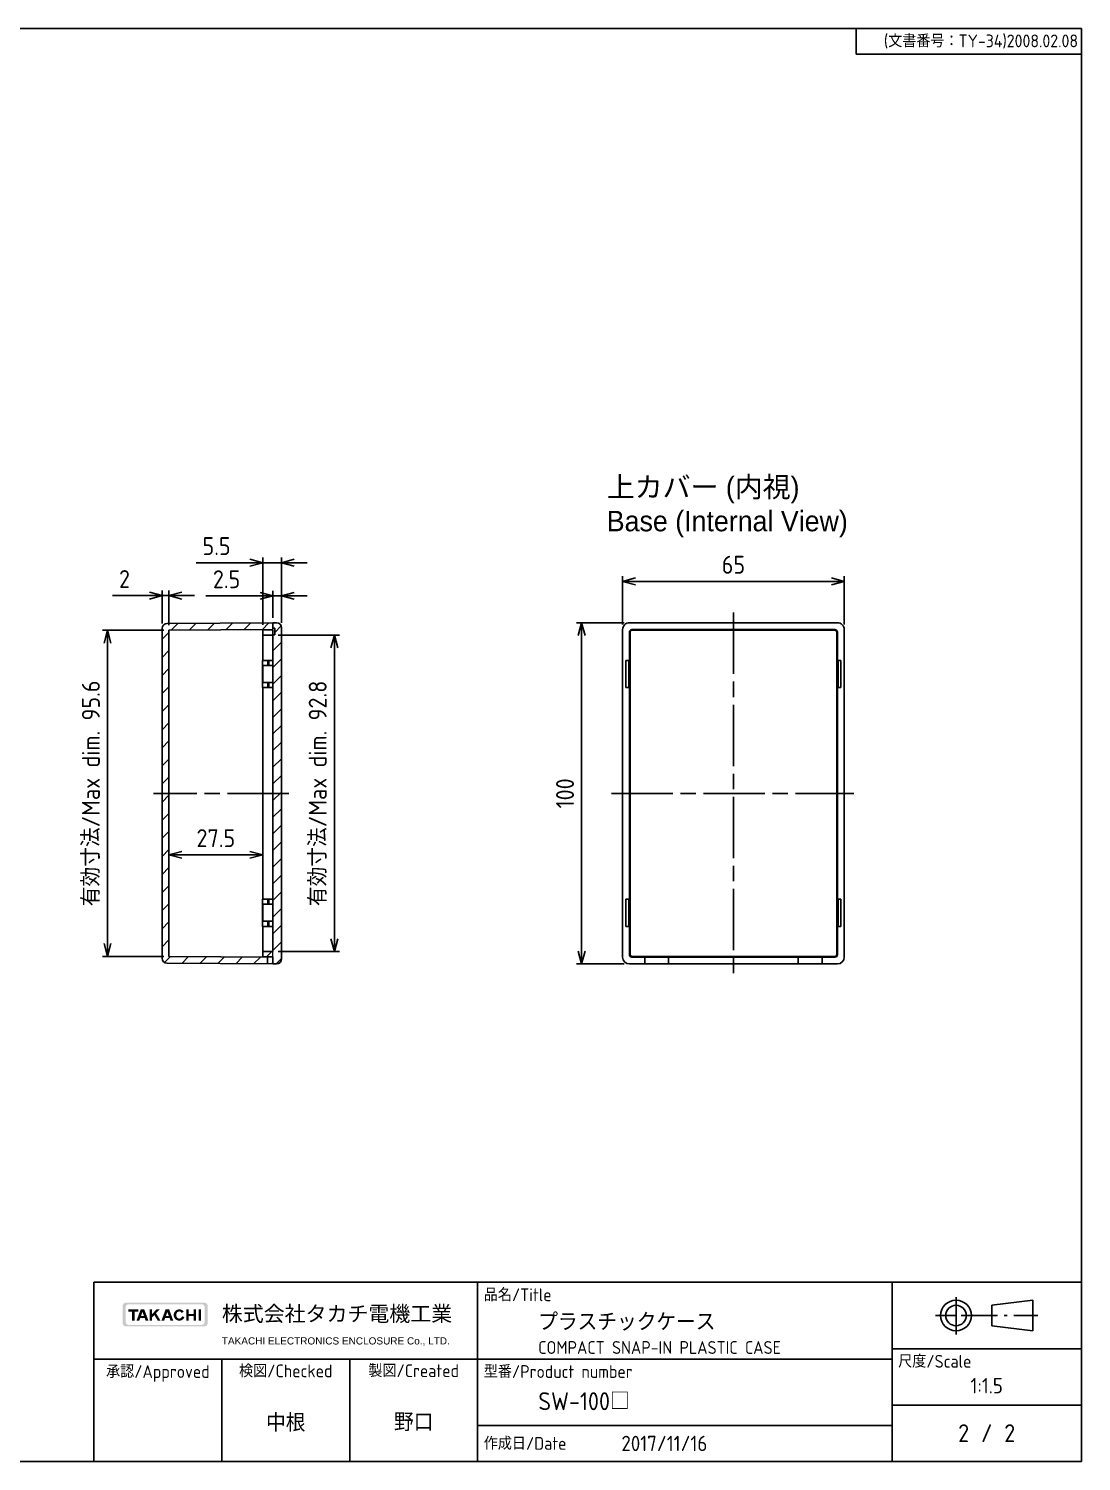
# Model space of a CAD drawing. Header units: millimetres. Extents: x 0 to 1248, y 0 to 420.
# Drawn here: x 939 to 1247.7, y 0 to 420 of the extents above; entities that cross this region are included whole.
import ezdxf
from ezdxf.enums import TextEntityAlignment as Align

# ---------------------------------------------------------------- set-up
doc = ezdxf.new("R2010")
doc.units = ezdxf.units.MM
doc.header["$LTSCALE"] = 1.5
for name, pattern in [('AM_ISO02W050x2', [3.75, 3, -0.75]), ('AM_ISO08W050', [18, 12, -1.5, 3, -1.5]), ('gen7a', [6.875, 4.75, -0.875, 0.375, -0.875])]:
    doc.linetypes.add(name, pattern=pattern)
doc.layers.add('7A', color=4, linetype='gen7a')
doc.layers.add('RAHM2', color=1, linetype='Continuous')
for name, color, linetype, lineweight in [('AM_5', 3, 'Continuous', 25), ('AM_7', 4, 'AM_ISO08W050', 25), ('AM_8', 1, 'Continuous', 25), ('上ｶﾊﾞｰ', 7, 'Continuous', 25), ('上ｶﾊﾞｰ0', 7, 'AM_ISO02W050x2', 13), ('下蓋', 2, 'Continuous', 25)]:
    doc.layers.add(name, color=color, linetype=linetype, lineweight=lineweight)
doc.styles.get("Standard").update_dxf_attribs({"font": 'ISOCP.SHX', "bigfont": 'EXTFONT.SHX'})
doc.styles.add('takachi1', font='', dxfattribs={"height": 2.5})
doc.styles.get('takachi1').set_extended_font_data('MS PGothic')
doc.dimstyles.new('AM_ISO$0', dxfattribs={"dimtxt": 3.5, "dimasz": 2.5, "dimexe": 1, "dimexo": 1, "dimgap": 1.5, "dimtad": 1, "dimdsep": 46, "dimtxsty": 'Standard', "dimblk": 'OPEN30', "dimcen": 0, "dimclrd": 3, "dimclre": 3, "dimclrt": 2, "dimadec": 0, "dimazin": 2, "dimtp": 0.1, "dimtm": 0.1, "dimtfac": 0.71, "dimtmove": 0, "dimatfit": 3, "dimldrblk": 'OPEN30', "dimfxl": 0, "dimlwd": -1, "dimlwe": -1, "dimarcsym": 0})

# ---------------------------------------------------------------- blocks, each defined once
blk = doc.blocks.new('TK-A3')
for p, q in [((359, 280), (359, 275)), ((359, 275), (403, 275))]:
    blk.add_line(p, q)
blk.add_lwpolyline([(0, 0), (403, 0), (403, 280), (0, 280.0000000000001)], close=True)
at = {"insert": (402.3592953827349, 276.108542987227), "char_height": 2.5, "width": 43.07840397728299, "attachment_point": 9}
blk.add_mtext('(文書番号：TY-34)2008.02.08', dxfattribs=at)
blk = doc.blocks.new('A$C0FAF06CF')
at = {"layer": 'AM_8'}
h = blk.add_hatch(color=1, dxfattribs=at)
edge = h.paths.add_edge_path()
edge.add_line((-8.013599999999968, -2.411500000000411), (8.013600000000068, -2.411500000000414))
edge.add_arc((8.013600000000054, -1.773380000000513), 0.6381199999999012, 270, 360)
edge.add_line((8.651719999999955, -1.773380000000513), (8.651719999999969, 1.773379999999486))
edge.add_arc((8.013600000000025, 1.773379999999429), 0.638119999999958, 5.103880138248065e-12, 90.0000000000013)
edge.add_line((8.013599999999997, 2.411499999999391), (-8.013599999999997, 2.411499999999387))
edge.add_arc((-8.013600000000025, 1.773379999999436), 0.638119999999951, 89.99999999999682, 179.9999999999955)
edge.add_line((-8.651719999999983, 1.773379999999486), (-8.651719999999983, -1.773380000000506))
edge.add_arc((-8.013600000000025, -1.773380000000458), 0.638119999999951, 180.0000000000043, 270.0000000000045)
edge = h.paths.add_edge_path(flags=16)
edge.add_line((-7.471939999999961, 2.092439999999486), (7.471940000000018, 2.092439999999479))
edge.add_arc((7.471940000000046, 1.550779999999479), 0.5416600000000003, 7.958078640513122e-13, 90.00000000000148, ccw=False)
edge.add_line((8.013600000000025, 1.550779999999486), (8.013600000000025, -1.550780000000506))
edge.add_arc((7.471940000000018, -1.550780000000502), 0.5416600000000074, 270, 359.99999999999966, ccw=False)
edge.add_line((7.471940000000018, -2.092440000000506), (-7.471939999999961, -2.092440000000513))
edge.add_arc((-7.471939999999961, -1.550780000000506), 0.5416600000000074, 180, 270, ccw=False)
edge.add_line((-8.013599999999968, -1.550780000000506), (-8.013599999999968, 1.550779999999486))
edge.add_arc((-7.471939999999961, 1.550779999999486), 0.5416600000000003, 90, 180, ccw=False)
for points in [[(-5.453699999999969, 0.5935999999994923), (-5.453699999999969, 1.038799999999492), (-7.531299999999987, 1.038799999999492), (-7.531299999999987, 0.5935999999994923), (-6.759619999999984, 0.5935999999994923), (-6.759619999999984, -1.224300000000516), (-6.225379999999973, -1.224300000000516), (-6.225379999999973, 0.5935999999994923)], [(-3.146079999999984, 1.038799999999492), (-3.146079999999984, -1.224300000000516), (-2.671199999999942, -1.224300000000516), (-2.671199999999942, -0.6184186206901412), (-2.193432261217481, -0.1027759420753025), (-1.520149446800417, -1.224300000000516), (-0.9571799999999939, -1.224300000000516), (-1.851807874889658, 0.2659306476478651), (-1.135707252964409, 1.038799999999492), (-1.788279380580377, 1.038799999999492), (-2.671199999999942, 0.08588602895155795), (-2.671199999999942, 1.038799999999492)], [(4.304715008555604, 1.038799999999492), (4.304715008555604, -1.224300000000516), (4.775885008555576, -1.224300000000516), (4.775885008555576, -0.3153500000005121), (5.829525008555606, -0.3153500000005121), (5.829525008555606, -1.224300000000516), (6.300695008555579, -1.224300000000516), (6.300695008555579, 1.038799999999492), (5.829525008555606, 1.038799999999492), (5.829525008555606, 0.1298499999994878), (4.775885008555576, 0.1298499999994878), (4.775885008555576, 1.038799999999492)], [(7.28013500855559, -1.224300000000516), (7.28013500855559, 1.038799999999492), (6.805255008555605, 1.038799999999492), (6.805255008555605, -1.224300000000516)]]:
    blk.add_hatch(color=1, dxfattribs=at).paths.add_polyline_path(points)
h = blk.add_hatch(color=1, dxfattribs=at)
h.paths.add_polyline_path([(-5.264049114754044, -1.224300000000516), (-5.084217508196673, -0.7345800000005109), (-4.161102491803263, -0.7345800000005109), (-3.981270885245877, -1.224300000000516), (-3.420619999999971, -1.224300000000516), (-4.251659999999958, 1.038799999999492), (-4.993659999999977, 1.038799999999492), (-5.82469999999995, -1.224300000000516)])
h.paths.add_polyline_path([(-4.332759934426207, -0.2671200000005083), (-4.912560065573729, -0.2671200000005083), (-4.622659999999968, 0.5223399999994971)], flags=16)
h = blk.add_hatch(color=1, dxfattribs=at)
h.paths.add_polyline_path([(-0.1961891147540484, -1.224300000000516), (-0.01635750819667692, -0.7345800000005109), (0.9067575081967476, -0.7345800000005109), (1.086589114754119, -1.224300000000516), (1.647240000000011, -1.224300000000516), (0.8162000000000376, 1.038799999999492), (0.07420000000001892, 1.038799999999492), (-0.7568399999999542, -1.224300000000516)])
h.paths.add_polyline_path([(0.7351000655737892, -0.2671200000005083), (0.1552999344262673, -0.2671200000005083), (0.4452000000000282, 0.5223399999994971)], flags=16)
h = blk.add_hatch(color=1, dxfattribs=at)
edge = h.paths.add_edge_path()
edge.add_ellipse((2.878960000000006, -0.09275000000052636), major_axis=(0, 0.7271600000000495), ratio=0.8673469387754512, start_angle=304.6510247185947, end_angle=609.4109213221484)
edge.add_line((3.469375036740871, -0.3484654247793539), (3.941135008555591, -0.5527900000005097))
edge.add_arc((2.878960000000006, -0.09275000000051214), 1.157520000000027, 38.550540790803325, 336.58201840165333, ccw=False)
edge.add_line((3.784208621486187, 0.6286219454599618), (3.397792961318373, 0.3206961337928842))
blk = doc.blocks.new('TK-仕様書(和英併記)NEW')
for p, q in [((0, 35), (-193, 35)), ((-193, 35), (-193, 0)), ((-118, 35), (-118, 0)), ((-37, 35), (-37, 0)), ((0, 35), (0, 0)), ((-17.5, 30.5), (-9.5, 31.5)), ((-9.5, 31.5), (-9.5, 25.5)), ((-17.5, 26.5), (-17.5, 30.5)), ((-9.5, 25.5), (-17.5, 26.5)), ((-193, 19.99999999999994), (-37, 19.99999999999994)), ((-168.0000000000001, 19.99999999999994), (-168, 0)), ((-143.0000000000001, 19.99999999999994), (-143, 0)), ((-37, 22), (0, 22)), ((-37, 11), (0, 11)), ((-37.00000000000011, 7), (-118, 7)), ((0, 0), (-193, 0))]:
    blk.add_line(p, q)
for radius in [3, 2]:
    blk.add_circle((-24.5, 28.5), radius)
at = {"layer": '7A'}
for p, q in [((-24.5, 28.5), (-24.5, 32.07478664473149)), ((-24.5, 28.5), (-28.5, 28.5)), ((-24.5, 28.5), (-24.5, 24.78991724228479)), ((-23.5, 28.5), (-8.5, 28.5))]:
    blk.add_line(p, q, dxfattribs=at)
at = {"xscale": 0.96, "yscale": 0.96, "zscale": 0.96}
blk.add_blockref('A$C0FAF06CF', (-179.073778946163, 28.68781725888325), dxfattribs=at)
at = {"attachment_point": 4}
for s, insert, char_height, width in [('{\\fMS Gothic|b0|i0|c128|p49;株式会社タカチ電機工業}', (-167.9945135240808, 28.68781725888325), 3, 42.88159814155517), ('{\\fArial|b0|i0|c128|p34;TAKACHI ELECTRONICS ENCLOSURE Co., LTD.}', (-167.9945135240808, 23.41115279672572), 1.4, 44.44830780058135)]:
    blk.add_mtext(s, dxfattribs=dict(at, insert=insert, char_height=char_height, width=width))
for tag, height, p in [('品名', 3.5, (-106.1561493930892, 27.24999999999994)), ('TITLE', 2.5, (-106.1561493930892, 22.24999999999994)), ('型番', 3.5, (-106.139168248561, 11.75))]:
    blk.add_attdef(tag, text='', height=height).set_placement(p, align=Align.MIDDLE_LEFT)
for tag, height, p in [('GEN-TITLE-SCA', 3, (-18.5, 14.79266317345349)), ('承認', 3.5, (-180.7195176573869, 7.729076668239944)), ('検図', 3.5, (-155.5000000000001, 7.729076668239941)), ('製図', 3.5, (-130.5000000000001, 7.729076668239941)), ('ページNO.', 3.5, (-23, 5.5)), ('総ページ数', 3.5, (-14, 5.5)), ('GEN-TITLE-DAT', 3, (-81.5, 3.5))]:
    blk.add_attdef(tag, text='', height=height).set_placement(p, align=Align.MIDDLE)
at = {"layer": 'RAHM2', "char_height": 2.5}
for s, insert, width, attachment_point in [('品名/Title', (-116.8002551371314, 33.80103540727967), 90, 1), ('尺度/Scale', (-35.80025513713144, 20.80103540727967), 20, 1), ('承認/Approved', (-180.5000000000001, 18.8010354072796), 22.21535073038012, 2), ('検図/Checked', (-155.5, 18.92584712714763), 19.8526851587086, 2), ('製図/Created', (-130.5, 18.95800561859733), 19.44564691649168, 2), ('型番/Product number', (-116.8002551371314, 18.80103540727961), 90, 1), ('作成日/Date', (-116.8002551371314, 3.5), 17.84866863742184, 4)]:
    blk.add_mtext(s, dxfattribs=dict(at, insert=insert, width=width, attachment_point=attachment_point))
at = {"layer": 'RAHM2', "color": 0, "insert": (-18.5, 5.5), "char_height": 3.5, "width": 4.469919821818735, "attachment_point": 5}
blk.add_mtext('/', dxfattribs=at)
blk = doc.blocks.new('_Open30')
at = {"color": 0, "linetype": 'ByBlock', "lineweight": -2}
for p, q in [((-1, 0.26794919), (0, 0)), ((0, 0), (-1, -0.26794919)), ((0, 0), (-1, 0))]:
    blk.add_line(p, q, dxfattribs=at)
blk = doc.blocks.new('*D79')
at = {"layer": 'AM_5', "color": 3, "transparency": 16777216}
for p, q in [((1113.14926227305, 245.3194594687383), (1113.14926227305, 259.4661331275456)), ((1116.89926227305, 257.9661331275456), (1174.399262273051, 257.9661331275456)), ((1178.149262273051, 245.3194594687383), (1178.149262273051, 259.4661331275456))]:
    blk.add_line(p, q, dxfattribs=at)
at = {"layer": 'Defpoints', "color": 0, "transparency": 16777216}
for p in [(1178.149262273051, 257.9661331275456), (1113.14926227305, 243.8194594687383), (1178.149262273051, 243.8194594687383)]:
    blk.add_point(p, dxfattribs=at)
at = {"layer": 'AM_5', "color": 3, "transparency": 16777216, "xscale": 3.75, "yscale": 3.75, "zscale": 3.75, "rotation": 180}
blk.add_blockref('_Open30', (1113.14926227305, 257.9661331275456), dxfattribs=at)
at = {"layer": 'AM_5', "color": 3, "transparency": 16777216, "xscale": 3.75, "yscale": 3.75, "zscale": 3.75}
blk.add_blockref('_Open30', (1178.149262273051, 257.9661331275456), dxfattribs=at)
at = {"layer": 'AM_5', "color": 2, "transparency": 16777216, "insert": (1145.64926227305, 262.8411331275456), "char_height": 5.25, "attachment_point": 5}
blk.add_mtext('65', dxfattribs=at)
blk = doc.blocks.new('*D80')
at = {"layer": 'AM_5', "color": 3, "transparency": 16777216}
for p, q in [((1113.649262273051, 245.8194594687384), (1099.650235970892, 245.8194594687384)), ((1101.150235970892, 242.0694594687384), (1101.150235970892, 149.5694594687379)), ((1113.649262273051, 145.8194594687379), (1099.650235970892, 145.8194594687379))]:
    blk.add_line(p, q, dxfattribs=at)
at = {"layer": 'Defpoints', "color": 0, "transparency": 16777216}
for p in [(1115.149262273051, 245.8194594687384), (1101.150235970892, 145.8194594687379), (1115.149262273051, 145.8194594687379)]:
    blk.add_point(p, dxfattribs=at)
at = {"layer": 'AM_5', "color": 3, "transparency": 16777216, "xscale": 3.75, "yscale": 3.75, "zscale": 3.75}
for p, rotation in [((1101.150235970892, 245.8194594687384), 90), ((1101.150235970892, 145.8194594687379), 270)]:
    blk.add_blockref('_Open30', p, dxfattribs=dict(at, rotation=rotation))
at = {"layer": 'AM_5', "color": 2, "transparency": 16777216, "insert": (1096.275235970892, 195.8194594687377), "char_height": 5.25, "attachment_point": 5, "rotation": 90}
blk.add_mtext('100', dxfattribs=at)
blk = doc.blocks.new('*D81')
at = {"layer": 'AM_5', "color": 3, "transparency": 16777216}
for p, q in [((1006.90424523251, 253.7214901962528), (990.95346618313, 253.7214901962528)), ((1010.65424523251, 247.3194594687381), (1010.65424523251, 255.2214901962528)), ((1013.154245232454, 253.7214901962528), (1010.65424523251, 253.7214901962528)), ((1013.154245232454, 245.8194594687381), (1013.154245232454, 255.2214901962528)), ((1016.904245232454, 253.7214901962528), (1020.654245232454, 253.7214901962528))]:
    blk.add_line(p, q, dxfattribs=at)
at = {"layer": 'Defpoints', "color": 0, "transparency": 16777216}
for p in [(1010.65424523251, 253.7214901962528), (1010.65424523251, 245.8194594687381), (1013.154245232454, 244.3194594687381)]:
    blk.add_point(p, dxfattribs=at)
at = {"layer": 'AM_5', "color": 3, "transparency": 16777216, "xscale": 3.75, "yscale": 3.75, "zscale": 3.75}
blk.add_blockref('_Open30', (1010.65424523251, 253.7214901962528), dxfattribs=at)
at = {"layer": 'AM_5', "color": 3, "transparency": 16777216, "xscale": 3.75, "yscale": 3.75, "zscale": 3.75, "rotation": 180}
blk.add_blockref('_Open30', (1013.154245232454, 253.7214901962528), dxfattribs=at)
at = {"layer": 'AM_5', "color": 2, "transparency": 16777216, "insert": (997.0538557078199, 258.5970069285363), "char_height": 5.25, "attachment_point": 5}
blk.add_mtext('2.5', dxfattribs=at)
blk = doc.blocks.new('*D82')
at = {"layer": 'AM_5', "color": 3, "transparency": 16777216}
for p, q in [((1007.654245232454, 245.2194594687382), (1007.654245232454, 264.9313627118976)), ((1013.154245232454, 245.8194594687381), (1013.154245232454, 264.9313627118976)), ((1003.904245232454, 263.4313627118976), (988.0867831122082, 263.4313627118976)), ((1013.154245232454, 263.4313627118976), (1007.654245232454, 263.4313627118976)), ((1016.904245232454, 263.4313627118976), (1020.654245232454, 263.4313627118976))]:
    blk.add_line(p, q, dxfattribs=at)
at = {"layer": 'Defpoints', "color": 0, "transparency": 16777216}
for p in [(1007.654245232454, 263.4313627118976), (1007.654245232454, 243.7194594687382), (1013.154245232454, 244.3194594687381)]:
    blk.add_point(p, dxfattribs=at)
at = {"layer": 'AM_5', "color": 3, "transparency": 16777216, "xscale": 3.75, "yscale": 3.75, "zscale": 3.75}
blk.add_blockref('_Open30', (1007.654245232454, 263.4313627118976), dxfattribs=at)
at = {"layer": 'AM_5', "color": 3, "transparency": 16777216, "xscale": 3.75, "yscale": 3.75, "zscale": 3.75, "rotation": 180}
blk.add_blockref('_Open30', (1013.154245232454, 263.4313627118976), dxfattribs=at)
at = {"layer": 'AM_5', "color": 2, "transparency": 16777216, "insert": (994.1205141723311, 268.3063627118976), "char_height": 5.25, "attachment_point": 5}
blk.add_mtext('5.5', dxfattribs=at)
blk = doc.blocks.new('*D83')
at = {"layer": 'AM_5', "color": 3, "transparency": 16777216}
for p, q in [((974.404245232454, 253.7798015851741), (963.60561826395, 253.7798015851741)), ((978.154245232454, 245.6194282515812), (978.154245232454, 255.2798015851741)), ((980.1542452324542, 253.7798015851741), (978.154245232454, 253.7798015851741)), ((980.1542452324542, 245.1226852751901), (980.1542452324542, 255.2798015851741)), ((983.9042452324542, 253.7798015851741), (987.6542452324542, 253.7798015851741))]:
    blk.add_line(p, q, dxfattribs=at)
at = {"layer": 'Defpoints', "color": 0, "transparency": 16777216}
for p in [(978.154245232454, 253.7798015851741), (978.154245232454, 244.1194282515812), (980.1542452324542, 243.6226852751901)]:
    blk.add_point(p, dxfattribs=at)
at = {"layer": 'AM_5', "color": 3, "transparency": 16777216, "xscale": 3.75, "yscale": 3.75, "zscale": 3.75}
blk.add_blockref('_Open30', (978.154245232454, 253.7798015851741), dxfattribs=at)
at = {"layer": 'AM_5', "color": 3, "transparency": 16777216, "xscale": 3.75, "yscale": 3.75, "zscale": 3.75, "rotation": 180}
blk.add_blockref('_Open30', (980.1542452324542, 253.7798015851741), dxfattribs=at)
at = {"layer": 'AM_5', "color": 2, "transparency": 16777216, "insert": (967.129931748202, 258.6553183174576), "char_height": 5.25, "attachment_point": 5}
blk.add_mtext('2', dxfattribs=at)
blk = doc.blocks.new('*D85')
at = {"layer": 'AM_5', "color": 3, "transparency": 16777216}
for p, q in [((978.6542452324546, 243.6226852751903), (960.6542452324798, 243.6226852751903)), ((962.1542452324798, 239.8726852751903), (962.1542452324798, 151.7662336622861)), ((978.6542452324546, 148.0162336622861), (960.6542452324798, 148.0162336622861))]:
    blk.add_line(p, q, dxfattribs=at)
at = {"layer": 'Defpoints', "color": 0, "transparency": 16777216}
for p in [(980.1542452324546, 243.6226852751903), (962.1542452324798, 148.0162336622861), (980.1542452324546, 148.0162336622861)]:
    blk.add_point(p, dxfattribs=at)
at = {"layer": 'AM_5', "color": 3, "transparency": 16777216, "xscale": 3.75, "yscale": 3.75, "zscale": 3.75}
for p, rotation in [((962.1542452324798, 243.6226852751903), 90), ((962.1542452324798, 148.0162336622861), 270)]:
    blk.add_blockref('_Open30', p, dxfattribs=dict(at, rotation=rotation))
at = {"layer": 'AM_5', "color": 2, "transparency": 16777216, "insert": (957.2792452324795, 195.8194594687379), "char_height": 5.25, "attachment_point": 5, "rotation": 90}
blk.add_mtext('有効寸法/Max dim. 95.6', dxfattribs=at)
blk = doc.blocks.new('*D89')
at = {"layer": 'AM_5', "color": 3, "transparency": 16777216}
for p, q in [((1012.154245232455, 242.2194594687383), (1030.154245232475, 242.2194594687383)), ((1028.654245232475, 238.4694594687383), (1028.654245232475, 153.1694594687381)), ((1012.154245232455, 149.4194594687381), (1030.154245232475, 149.4194594687381))]:
    blk.add_line(p, q, dxfattribs=at)
at = {"layer": 'Defpoints', "color": 0, "transparency": 16777216}
for p in [(1010.654245232455, 242.2194594687383), (1010.654245232455, 149.4194594687381), (1028.654245232475, 149.4194594687381)]:
    blk.add_point(p, dxfattribs=at)
at = {"layer": 'AM_5', "color": 3, "transparency": 16777216, "xscale": 3.75, "yscale": 3.75, "zscale": 3.75}
for p, rotation in [((1028.654245232475, 242.2194594687383), 90), ((1028.654245232475, 149.4194594687381), 270)]:
    blk.add_blockref('_Open30', p, dxfattribs=dict(at, rotation=rotation))
at = {"layer": 'AM_5', "color": 2, "transparency": 16777216, "insert": (1023.777459682764, 195.8194594687379), "char_height": 5.25, "attachment_point": 5, "rotation": 90}
blk.add_mtext('有効寸法/Max dim. 92.8', dxfattribs=at)
blk = doc.blocks.new('*D92')
at = {"layer": 'AM_5', "color": 3, "transparency": 16777216}
for p, q in [((980.1542452324542, 194.3194594687381), (980.1542452324542, 176.3194594687381)), ((1007.654245232454, 194.3194594687381), (1007.654245232454, 176.3194594687381)), ((983.9042452324542, 177.8194594687381), (1003.904245232454, 177.8194594687381))]:
    blk.add_line(p, q, dxfattribs=at)
at = {"layer": 'Defpoints', "color": 0, "transparency": 16777216}
for p in [(980.1542452324542, 195.8194594687381), (1007.654245232454, 195.8194594687381), (1007.654245232454, 177.8194594687381)]:
    blk.add_point(p, dxfattribs=at)
at = {"layer": 'AM_5', "color": 3, "transparency": 16777216, "xscale": 3.75, "yscale": 3.75, "zscale": 3.75, "rotation": 180}
blk.add_blockref('_Open30', (980.1542452324542, 177.8194594687381), dxfattribs=at)
at = {"layer": 'AM_5', "color": 3, "transparency": 16777216, "xscale": 3.75, "yscale": 3.75, "zscale": 3.75}
blk.add_blockref('_Open30', (1007.654245232454, 177.8194594687381), dxfattribs=at)
at = {"layer": 'AM_5', "color": 2, "transparency": 16777216, "insert": (993.9042452324542, 182.6949762010216), "char_height": 5.25, "attachment_point": 5}
blk.add_mtext('27.5', dxfattribs=at)

msp = doc.modelspace()

# ---------------------------------------------------------------- hatches: boundary and pattern name
at = {"layer": 'AM_8'}
h = msp.add_hatch(dxfattribs=at)
h.set_pattern_fill('_U', color=256, scale=3.75, angle=45, style=0, pattern_type=0)
h.set_pattern_definition([(45, (0, 0), (-2.651650429449553, 2.651650429449553), [])])
edge = h.paths.add_edge_path()
edge.add_arc((979.6542452324543, 147.5194906858951), 1.500000000000082, 180.0000000000032, 269.6303549381526, ccw=False)
edge.add_line((978.1542452324542, 147.5194906858951), (978.1542452324542, 244.1194282515812))
edge.add_arc((979.6542452324543, 244.1194282515811), 1.500000000000114, 90.3696450618474, 179.9999999999967, ccw=False)
edge.add_line((979.6445680144963, 245.6193970350739), (1010.654245232454, 245.8194594687381))
edge.add_line((1010.654245232454, 245.8194594687381), (1010.654245232454, 243.8194594687381))
edge.add_line((1010.654245232454, 243.8194594687381), (980.1542452324542, 243.6226852751902))
edge.add_line((980.1542452324542, 243.6226852751902), (980.1542452324542, 148.0162336622861))
edge.add_line((980.1542452324542, 148.0162336622861), (1010.654245232454, 147.8194594687381))
edge.add_line((1010.654245232454, 147.8194594687381), (1010.65424523251, 145.8194594687102))
edge.add_line((1010.65424523251, 145.8194594687102), (979.6445680144963, 146.0195219024023))
h = msp.add_hatch(dxfattribs=at)
h.set_pattern_fill('_U', color=256, scale=3.45, angle=45, style=0, pattern_type=0)
h.set_pattern_definition([(45, (-17.98879427841905, 428.7406067207363), (-2.439518395093589, 2.439518395093589), [])])
edge = h.paths.add_edge_path()
edge.add_line((1011.654245232454, 245.8194594687381), (1010.654245232454, 245.8194594687381))
edge.add_line((1010.654245232454, 245.8194594687381), (1010.654245232454, 244.2194594687381))
edge.add_line((1010.654245232454, 244.2194594687381), (1011.154245232454, 244.2194594687381))
edge.add_line((1011.154245232454, 244.2194594687381), (1011.154245232454, 242.3194594687381))
edge.add_line((1011.154245232454, 242.3194594687381), (1010.654245232454, 242.3194594687381))
edge.add_line((1010.654245232454, 242.3194594687381), (1010.654245232454, 149.419459468738))
edge.add_line((1010.654245232454, 149.419459468738), (1007.654245232454, 149.419459468738))
edge.add_line((1007.654245232454, 149.419459468738), (1007.654245232454, 147.919459468738))
edge.add_line((1007.654245232454, 147.919459468738), (1010.654245232454, 147.919459468738))
edge.add_line((1010.654245232454, 147.919459468738), (1010.654245232454, 145.8194594687381))
edge.add_line((1010.654245232454, 145.8194594687381), (1011.654245232454, 145.8194594687381))
edge.add_arc((1011.654245232454, 147.3194594687381), 1.5, 270, 360)
edge.add_line((1013.154245232454, 147.3194594687381), (1013.154245232454, 244.3194594687381))
edge.add_arc((1011.654245232454, 244.3194594687381), 1.5, 0, 90)

# ---------------------------------------------------------------- linework, layer by layer
at = {"layer": 'AM_7'}
for p, q in [((1145.64926227305, 248.8194594687381), (1145.64926227305, 142.8194594687381)), ((1015.333058857535, 195.8194594687381), (975.6453040603625, 195.8194594687381)), ((1109.881892695249, 195.8194594687382), (1180.985616293301, 195.8194594687382))]:
    msp.add_line(p, q, dxfattribs=at)
at = {"layer": '上ｶﾊﾞｰ'}
for p, q in [((978.1542452324542, 147.5194906858951), (978.1542452324542, 244.1194282515812)), ((979.6445680144963, 245.6193970350739), (1010.65424523251, 245.8194594687381)), ((980.1542452324542, 243.6226852751901), (1010.654245232454, 243.8194594687381)), ((980.1542452324542, 148.0162336622861), (980.1542452324542, 243.6226852751902)), ((1113.14926227305, 147.8194594687381), (1113.14926227305, 243.8194594687383)), ((1115.14926227305, 245.8194594687381), (1145.64926227305, 245.8194594687381)), ((1175.44926227305, 243.6194594687381), (1115.84926227305, 243.6194594687381)), ((1115.89926227305, 243.8194594687381), (1145.64926227305, 243.8194594687381)), ((1176.14926227305, 245.8194594687381), (1145.64926227305, 245.8194594687381)), ((1175.39926227305, 243.8194594687381), (1145.64926227305, 243.8194594687381)), ((1178.14926227305, 147.8194594687381), (1178.14926227305, 243.8194594687383)), ((1115.14926227305, 148.5694594687381), (1115.14926227305, 243.0694594687381)), ((1115.34926227305, 148.5194594687381), (1115.34926227305, 243.1194594687381)), ((1175.94926227305, 243.1194594687381), (1175.94926227305, 148.5194594687381)), ((1176.14926227305, 148.5694594687381), (1176.14926227305, 243.0694594687381)), ((1007.574245232454, 234.8194594687381), (1010.654245232454, 234.8194594687381)), ((1007.574245232454, 234.8194594687381), (1007.574245232454, 226.8194594687381)), ((1009.174245232454, 234.8194594687381), (1009.174245232454, 233.3194594687381)), ((1009.474245232454, 234.8194594687381), (1009.474245232454, 233.3194594687381)), ((1114.14926227305, 234.8194594687381), (1115.14926227305, 234.8194594687381)), ((1114.14926227305, 226.8194594687381), (1114.14926227305, 234.8194594687381)), ((1114.94926227305, 226.8194594687381), (1114.94926227305, 234.8194594687381)), ((1177.14926227305, 234.8194594687381), (1176.14926227305, 234.8194594687381)), ((1176.34926227305, 226.8194594687381), (1176.34926227305, 234.8194594687381)), ((1177.14926227305, 226.8194594687381), (1177.14926227305, 234.8194594687381)), ((1007.574245232454, 226.8194594687381), (1010.654245232454, 226.8194594687381)), ((1009.174245232454, 228.3194594687381), (1009.174245232454, 226.8194594687381)), ((1009.474245232454, 228.3194594687381), (1009.474245232454, 226.8194594687381)), ((1114.14926227305, 226.8194594687381), (1115.14926227305, 226.8194594687381)), ((1177.14926227305, 226.8194594687381), (1176.14926227305, 226.8194594687381)), ((1007.574245232454, 156.8194594687381), (1007.574245232454, 164.8194594687381)), ((1007.574245232454, 164.8194594687381), (1010.654245232454, 164.8194594687381)), ((1009.174245232454, 163.3194594687381), (1009.174245232454, 164.8194594687381)), ((1009.474245232454, 163.3194594687381), (1009.474245232454, 164.8194594687381)), ((1114.14926227305, 164.8194594687381), (1114.14926227305, 156.8194594687381)), ((1114.14926227305, 164.8194594687381), (1115.14926227305, 164.8194594687381)), ((1114.94926227305, 164.8194594687381), (1114.94926227305, 156.8194594687381)), ((1177.14926227305, 164.8194594687381), (1176.14926227305, 164.8194594687381)), ((1176.34926227305, 164.8194594687381), (1176.34926227305, 156.8194594687381)), ((1177.14926227305, 164.8194594687381), (1177.14926227305, 156.8194594687381)), ((1007.574245232454, 156.8194594687381), (1010.654245232454, 156.8194594687381)), ((1009.174245232454, 156.8194594687381), (1009.174245232454, 158.3194594687381)), ((1009.474245232454, 156.8194594687381), (1009.474245232454, 158.3194594687381)), ((1114.14926227305, 156.8194594687381), (1115.14926227305, 156.8194594687381)), ((1177.14926227305, 156.8194594687381), (1176.14926227305, 156.8194594687381)), ((980.1542452324542, 148.0162336622861), (1010.654245232454, 147.8194594687381)), ((1009.054245232454, 147.8297820493833), (1009.054245232454, 145.8297820493835)), ((1175.44926227305, 148.0194594687381), (1115.84926227305, 148.0194594687381)), ((1115.89926227305, 147.8194594687381), (1119.64926227305, 147.8194594687381)), ((1119.64926227305, 147.8297820493833), (1126.64926227305, 147.8297820493833)), ((1119.64926227305, 145.8194594687381), (1119.64926227305, 147.8297820493833)), ((1126.64926227305, 145.8194594687381), (1126.64926227305, 147.8297820493833)), ((1145.64926227305, 147.8194594687381), (1126.64926227305, 147.8194594687381)), ((1145.64926227305, 147.8194594687381), (1164.64926227305, 147.8194594687381)), ((1171.64926227305, 147.8297820493833), (1164.64926227305, 147.8297820493833)), ((1164.64926227305, 145.8194594687381), (1164.64926227305, 147.8297820493833)), ((1171.64926227305, 145.8194594687381), (1171.64926227305, 147.8297820493833)), ((1175.39926227305, 147.8194594687381), (1171.64926227305, 147.8194594687381)), ((979.6445680144963, 146.0195219024023), (1010.65424523251, 145.8194594687381)), ((1115.14926227305, 145.8194594687381), (1119.64926227305, 145.8194594687381)), ((1119.64926227305, 145.8297820493835), (1126.64926227305, 145.8297820493835)), ((1145.64926227305, 145.8194594687381), (1126.64926227305, 145.8194594687381)), ((1145.64926227305, 145.8194594687381), (1164.64926227305, 145.8194594687381)), ((1171.64926227305, 145.8297820493835), (1164.64926227305, 145.8297820493835)), ((1176.14926227305, 145.8194594687381), (1171.64926227305, 145.8194594687381))]:
    msp.add_line(p, q, dxfattribs=at)
for centre, radius, start, end in [((979.6542452324542, 244.1194282515812), 1.5, 90.3696450618431, 179.9999999999935), ((1115.14926227305, 243.8194594687383), 2, 89.99999999999349, 180), ((1115.89926227305, 243.0694594687381), 0.75, 90, 180), ((1115.84926227305, 243.119459468738), 0.5, 90.00000000001303, 179.999999999987), ((1175.39926227305, 243.0694594687381), 0.75, 0, 90), ((1175.44926227305, 243.1194594687381), 0.5, 6.513775987637282e-12, 90), ((1176.149262273051, 243.8194594687383), 2, 0, 90.00000000000652), ((979.6542452324542, 147.5194906858951), 1.5, 180.0000000000065, 269.6303549381569), ((1115.14926227305, 147.8194594687379), 2, 180, 270), ((1115.89926227305, 148.5694594687381), 0.75, 180, 270), ((1115.84926227305, 148.5194594687381), 0.5, 180, 270), ((1175.39926227305, 148.5694594687381), 0.75, 270, 0), ((1175.44926227305, 148.5194594687381), 0.5, 270, 0), ((1176.149262273051, 147.8194594687379), 2, 270, 0)]:
    msp.add_arc(centre, radius, start, end, dxfattribs=at)
at = {"layer": '上ｶﾊﾞｰ0'}
msp.add_line((1010.654245232454, 145.8194594687384), (1010.654245232454, 245.8194594687381), dxfattribs=at)
at = {"layer": '下蓋'}
for p, q in [((1007.654245232454, 243.7194594687382), (1010.654245232454, 243.7194594687382)), ((1007.654245232454, 234.8194594687381), (1007.654245232454, 243.7194594687382)), ((1010.654245232454, 245.8194594687381), (1010.654245232454, 244.2194594687381)), ((1011.654245232454, 245.8194594687381), (1010.654245232454, 245.8194594687381)), ((1010.654245232454, 244.2194594687381), (1011.154245232454, 244.2194594687381)), ((1010.654245232454, 243.7194594687382), (1010.654245232454, 149.419459468738)), ((1011.154245232454, 244.2194594687381), (1011.154245232454, 242.3194594687381)), ((1013.154245232454, 147.3194594687381), (1013.154245232454, 244.3194594687381)), ((1007.654245232454, 242.2194594687382), (1010.654245232454, 242.2194594687382)), ((1011.154245232454, 242.3194594687381), (1010.654245232454, 242.3194594687381)), ((1010.654245232454, 234.8194594687381), (1007.654245232454, 234.8194594687381)), ((1007.654245232454, 228.3194594687381), (1007.654245232454, 233.3194594687381)), ((1010.654245232454, 233.3194594687381), (1007.654245232454, 233.3194594687381)), ((1007.654245232454, 228.3194594687381), (1010.654245232454, 228.3194594687381)), ((1007.654245232454, 226.819459468738), (1007.654245232454, 164.8194594687381)), ((1007.654245232454, 226.8194594687381), (1010.654245232454, 226.8194594687381)), ((1007.654245232454, 164.8194594687381), (1010.654245232454, 164.8194594687381)), ((1007.654245232454, 163.3194594687381), (1007.654245232454, 158.3194594687381)), ((1007.654245232454, 163.3194594687381), (1010.654245232454, 163.3194594687381)), ((1010.654245232454, 158.3194594687381), (1007.654245232454, 158.3194594687381)), ((1007.654245232454, 156.8194594687381), (1007.654245232454, 147.919459468738)), ((1010.654245232454, 156.8194594687381), (1007.654245232454, 156.8194594687381)), ((1007.654245232454, 149.419459468738), (1010.654245232454, 149.419459468738)), ((1007.654245232454, 147.919459468738), (1010.654245232454, 147.919459468738)), ((1010.654245232454, 147.919459468738), (1010.654245232454, 145.8194594687381)), ((1011.654245232454, 145.8194594687381), (1010.654245232454, 145.8194594687381))]:
    msp.add_line(p, q, dxfattribs=at)
for centre, start, end in [((1011.654245232454, 244.3194594687381), 0, 90), ((1011.654245232454, 147.3194594687381), 270.000000000013, 0)]:
    msp.add_arc(centre, 1.5, start, end, dxfattribs=at)

# ---------------------------------------------------------------- block references
at = {"lineweight": 0, "xscale": 1.5, "yscale": 1.5, "zscale": 1.5}
msp.add_blockref('TK-A3', (643.1569726721775, 0), dxfattribs=at)
msp.add_blockref('TK-仕様書(和英併記)NEW', (1247.656972672178, 0), dxfattribs=at).add_auto_attribs({'検図': '中根', '製図': '野口', '品名': 'プラスチックケース', '型番': 'SW-100□', 'TITLE': 'COMPACT SNAP-IN PLASTIC CASE', 'GEN-TITLE-DAT': '2017/11/16', 'GEN-TITLE-SCA': '1:1.5', 'ページNO.': '2', '総ページ数': '2'})

# ---------------------------------------------------------------- texts
at = {"insert": (1108.516826614105, 288.6485045405043), "char_height": 6, "width": 84.70839471494247, "attachment_point": 1, "style": 'takachi1'}
msp.add_mtext('上カバー (内視)\\PBase (Internal View)', dxfattribs=at)

# ---------------------------------------------------------------- dimensions: what is measured, and where the dimension line sits
at = {"layer": 'AM_5'}
for base, p1, p2, picture, middle in [((1007.654245232454, 263.4313627118976), (1013.154245232454, 244.3194594687381), (1007.654245232454, 243.7194594687382), '*D82', (994.1205141723311, 263.4313627118976)), ((1178.149262273051, 257.9661331275456), (1113.14926227305, 243.8194594687383), (1178.149262273051, 243.8194594687383), '*D79', (1145.64926227305, 257.9661331275456)), ((978.154245232454, 253.7798015851741), (980.1542452324542, 243.6226852751901), (978.154245232454, 244.1194282515812), '*D83', (967.129931748202, 253.7798015851741)), ((1010.65424523251, 253.7214901962528), (1013.154245232454, 244.3194594687381), (1010.65424523251, 245.8194594687381), '*D81', (997.0538557078199, 253.7214901962528))]:
    dim = msp.add_linear_dim(base=base, p1=p1, p2=p2, dimstyle='AM_ISO$0', override={"dimscale": 1.5}, dxfattribs=at)
    dim.commit()
    dim.dimension.update_dxf_attribs({"geometry": picture, "text_midpoint": middle, "dimtype": 160})
for base, p1, p2, text, picture, middle in [((962.1542452324798, 148.0162336622861), (980.1542452324542, 243.6226852751902), (980.1542452324542, 148.0162336622861), '有効寸法/Max dim. 95.6', '*D85', (957.2792452324795, 195.8194594687379)), ((1028.654245232475, 149.4194594687381), (1010.654245232454, 242.2194594687382), (1010.654245232454, 149.419459468738), '有効寸法/Max dim. <>', '*D89', (1023.777459682764, 195.8194594687379))]:
    dim = msp.add_linear_dim(base=base, p1=p1, p2=p2, angle=90, text=text, dimstyle='AM_ISO$0', override={"dimscale": 1.5, "dimpost": ''}, dxfattribs=at)
    dim.commit()
    dim.dimension.update_dxf_attribs({"geometry": picture, "text_midpoint": middle})
dim = msp.add_linear_dim(base=(1101.150235970892, 145.8194594687379), p1=(1115.14926227305, 245.8194594687383), p2=(1115.14926227305, 145.8194594687379), angle=90, dimstyle='AM_ISO$0', override={"dimscale": 1.5}, dxfattribs=at)
dim.commit()
dim.dimension.update_dxf_attribs({"geometry": '*D80', "text_midpoint": (1101.150235970892, 195.8194594687377), "dimtype": 160})
dim = msp.add_linear_dim(base=(1007.654245232454, 177.8194594687381), p1=(980.1542452324542, 195.8194594687381), p2=(1007.654245232454, 195.8194594687381), angle=1.131887686614709e-13, dimstyle='AM_ISO$0', override={"dimscale": 1.5, "dimpost": ''}, dxfattribs=at)
dim.commit()
dim.dimension.update_dxf_attribs({"geometry": '*D92', "text_midpoint": (993.9042452324542, 182.6949762010216)})

doc.saveas('drawing.dxf')
